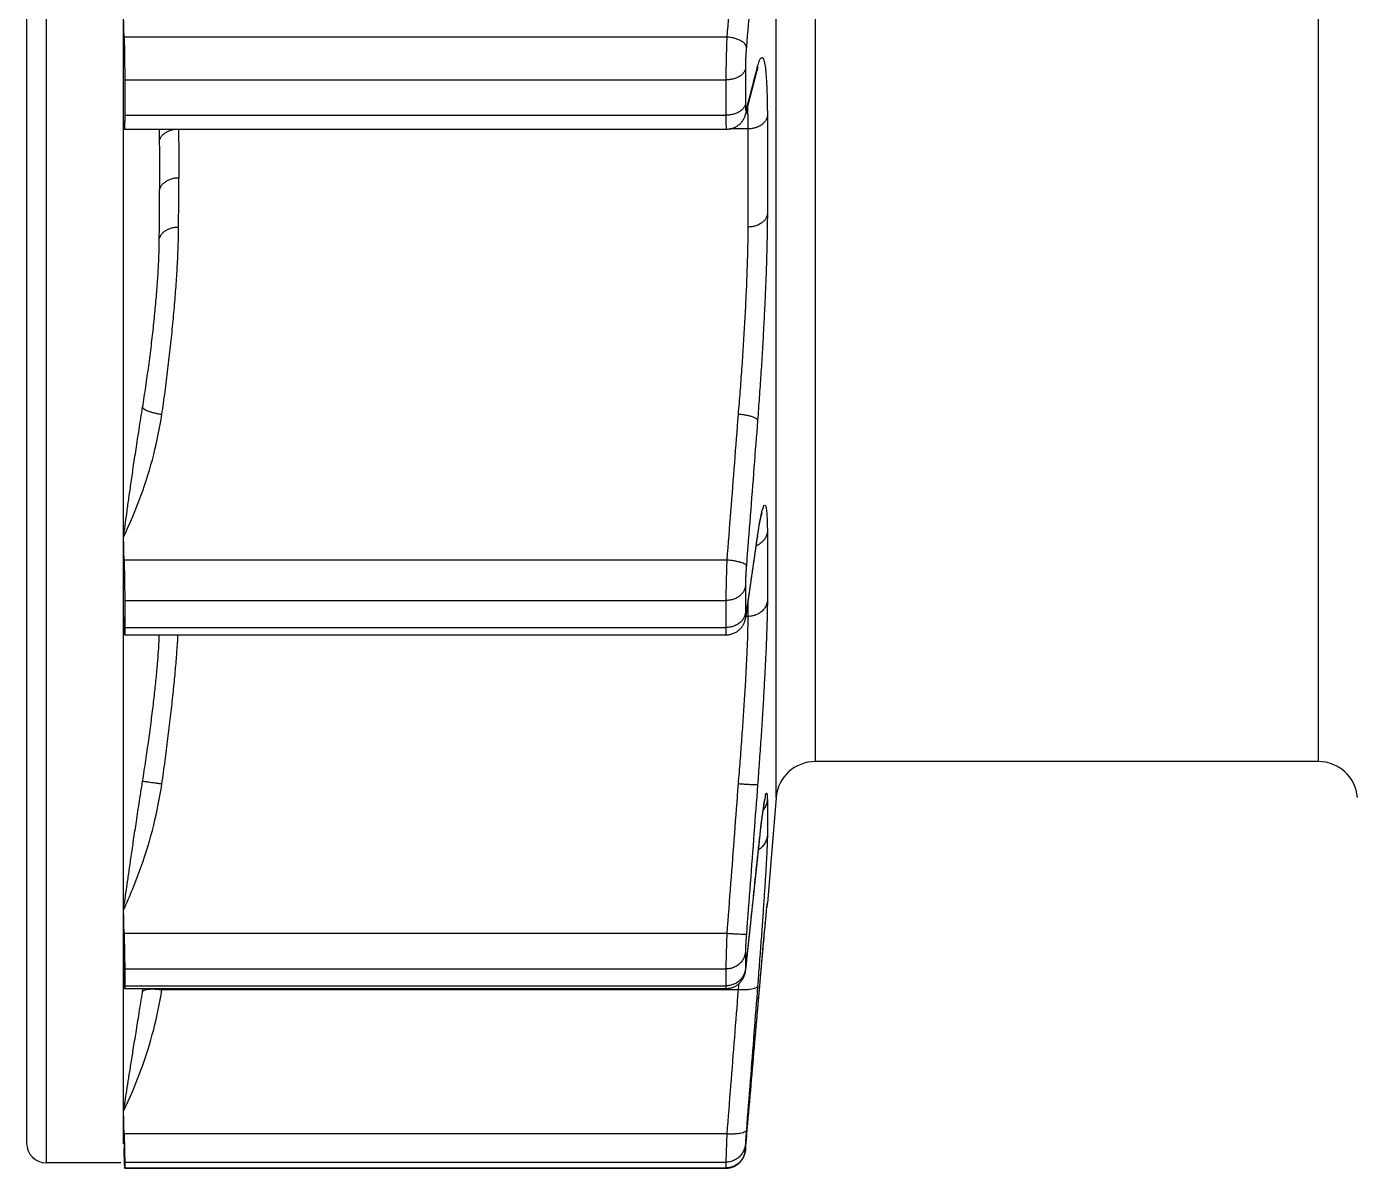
# Model space of a CAD drawing. Extents: x 21 to 383, y 33 to 269.
# Drawn here: x 309.6 to 343.5, y 116.03 to 145.12 of the extents above; entities that cross this region are included whole.
import ezdxf

# ---------------------------------------------------------------- set-up
doc = ezdxf.new("R2010")
doc.units = 0
doc.header["$MEASUREMENT"] = 0
doc.layers.get('0').update_dxf_attribs({"linetype": 'CONTINUOUS'})

msp = doc.modelspace()

# ---------------------------------------------------------------- linework, layer by layer
at = {"color": 7, "linetype": 'Continuous'}
for p, q in [((310.1, 267.677), (310.1, 116.177)), ((312.069, 116.66), (312.069, 267.7)), ((309.6, 267.177), (309.6, 116.677)), ((328.695, 125.484), (328.695, 258.896)), ((329.689, 257.981), (329.689, 126.399)), ((342.51, 126.399), (342.51, 257.981)), ((327.439, 144.858), (312.084, 144.858)), ((312.099, 143.767), (327.414, 143.767)), ((312.099, 143.767), (312.099, 142.866)), ((327.414, 143.767), (327.414, 142.866)), ((327.911, 144.056), (327.911, 143.16)), ((312.099, 142.866), (327.414, 142.866)), ((312.069, 142.726), (312.07, 142.726)), ((312.09, 142.51), (327.429, 142.51)), ((327.975, 142.516), (327.507, 142.516)), ((328.232, 132.187), (328.241, 132.246)), ((328.241, 132.246), (328.249, 132.301)), ((328.249, 132.301), (328.258, 132.354)), ((328.258, 132.354), (328.266, 132.403)), ((328.266, 132.403), (328.274, 132.449)), ((328.274, 132.449), (328.282, 132.492)), ((328.282, 132.492), (328.289, 132.531)), ((327.439, 131.533), (312.084, 131.533)), ((327.911, 130.871), (327.911, 130.188)), ((312.099, 130.503), (327.414, 130.503)), ((312.099, 130.503), (312.099, 129.816)), ((327.414, 130.503), (327.414, 129.816)), ((327.975, 130.095), (327.927, 130.095)), ((312.094, 129.63), (327.422, 129.63)), ((312.099, 129.816), (327.414, 129.816)), ((342.51, 126.399), (329.689, 126.399)), ((328.695, 125.484), (328.474, 122.791)), ((328.354, 125.073), (328.365, 125.152)), ((328.365, 125.152), (328.372, 125.205)), ((328.372, 125.205), (328.38, 125.253)), ((328.38, 125.253), (328.386, 125.297)), ((328.386, 125.297), (328.39, 125.323)), ((328.39, 125.323), (328.394, 125.347)), ((328.394, 125.347), (328.398, 125.369)), ((328.398, 125.369), (328.402, 125.389)), ((328.402, 125.389), (328.405, 125.406)), ((328.309, 124.724), (328.326, 124.863)), ((328.326, 124.863), (328.342, 124.986)), ((328.342, 124.986), (328.354, 125.073)), ((328.26, 124.29), (328.287, 124.538)), ((328.287, 124.538), (328.309, 124.724)), ((327.932, 121.186), (328.26, 124.29)), ((328.223, 123.952), (328.222, 123.938)), ((328.462, 122.703), (328.465, 122.735)), ((328.465, 122.735), (328.467, 122.75)), ((328.467, 122.75), (328.467, 122.756)), ((328.472, 122.791), (328.473, 122.791)), ((328.377, 121.794), (328.439, 122.466)), ((328.439, 122.466), (328.44, 122.481)), ((328.44, 122.481), (328.442, 122.496)), ((328.442, 122.496), (328.443, 122.51)), ((328.443, 122.51), (328.445, 122.53)), ((328.445, 122.53), (328.446, 122.544)), ((328.446, 122.544), (328.448, 122.562)), ((328.448, 122.562), (328.45, 122.586)), ((328.45, 122.586), (328.452, 122.608)), ((328.452, 122.608), (328.462, 122.703)), ((327.439, 122.019), (312.084, 122.019)), ((328.27, 120.591), (328.377, 121.794)), ((327.911, 121.54), (327.911, 121.112)), ((312.099, 121.115), (327.414, 121.115)), ((312.099, 121.115), (312.099, 120.685)), ((327.414, 121.115), (327.414, 120.685)), ((327.926, 121.134), (327.929, 121.159)), ((327.929, 121.159), (327.932, 121.186)), ((327.936, 121.228), (327.935, 121.214)), ((312.097, 120.618), (327.417, 120.618)), ((312.099, 120.685), (327.414, 120.685)), ((327.726, 120.587), (313.046, 120.587)), ((327.927, 116.648), (328.27, 120.591)), ((328.223, 120.05), (328.223, 120.047)), ((312.069, 116.66), (312.079, 116.715)), ((327.439, 116.914), (312.084, 116.914)), ((327.911, 116.647), (327.911, 116.502)), ((327.921, 116.581), (327.927, 116.648)), ((327.936, 116.747), (327.936, 116.745)), ((327.905, 116.449), (327.907, 116.458)), ((327.907, 116.456), (327.908, 116.462)), ((327.91, 116.477), (327.91, 116.482)), ((327.911, 116.483), (327.912, 116.491)), ((327.912, 116.491), (327.913, 116.499)), ((327.913, 116.499), (327.914, 116.507)), ((327.914, 116.507), (327.915, 116.521)), ((327.915, 116.521), (327.917, 116.543)), ((327.917, 116.543), (327.923, 116.597)), ((311.999, 116.177), (310.1, 116.177)), ((312.099, 116.194), (327.414, 116.194)), ((312.099, 116.194), (312.099, 116.047)), ((312.099, 116.047), (327.414, 116.047)), ((312.099, 116.04), (327.415, 116.04)), ((327.414, 116.194), (327.414, 116.047))]:
    msp.add_line(p, q, dxfattribs=at)
for points in [[(327.922, 142.904), (328.212, 144.019), (328.216, 144.033), (328.219, 144.046), (328.223, 144.058), (328.226, 144.068), (328.229, 144.076), (328.231, 144.084), (328.233, 144.089), (328.234, 144.093), (328.236, 144.096)], [(327.429, 142.51), (327.456, 142.511), (327.483, 142.513), (327.509, 142.516), (327.535, 142.521), (327.561, 142.528), (327.586, 142.535), (327.611, 142.544), (327.634, 142.554), (327.657, 142.565), (327.679, 142.577), (327.7, 142.59), (327.721, 142.604), (327.74, 142.618), (327.759, 142.634), (327.776, 142.65), (327.793, 142.666), (327.808, 142.683), (327.823, 142.701), (327.836, 142.719), (327.849, 142.737), (327.86, 142.755), (327.87, 142.773), (327.88, 142.791), (327.888, 142.809), (327.896, 142.827), (327.903, 142.844), (327.909, 142.86), (327.914, 142.876), (327.918, 142.89), (327.922, 142.904)], [(328.289, 132.531), (328.296, 132.567), (328.299, 132.584), (328.303, 132.6), (328.306, 132.615), (328.309, 132.629), (328.312, 132.643), (328.315, 132.655), (328.318, 132.667), (328.32, 132.678), (328.323, 132.688), (328.325, 132.697), (328.327, 132.705), (328.329, 132.712), (328.331, 132.719), (328.333, 132.724), (328.334, 132.729), (328.335, 132.732), (328.336, 132.734), (328.336, 132.735)], [(327.924, 130.078), (327.926, 130.09), (327.929, 130.102), (327.931, 130.115), (328.232, 132.187)], [(327.422, 129.63), (327.427, 129.63), (327.451, 129.631), (327.475, 129.632), (327.499, 129.636), (327.522, 129.64), (327.545, 129.645), (327.568, 129.651), (327.59, 129.659), (327.612, 129.667), (327.633, 129.676), (327.654, 129.687), (327.674, 129.698), (327.693, 129.709), (327.711, 129.722), (327.729, 129.735), (327.746, 129.749), (327.762, 129.763), (327.778, 129.778), (327.792, 129.794), (327.806, 129.809), (327.819, 129.825), (327.83, 129.841), (327.841, 129.857), (327.852, 129.873), (327.861, 129.89), (327.869, 129.906), (327.877, 129.922), (327.884, 129.937), (327.89, 129.953), (327.896, 129.967), (327.901, 129.981), (327.905, 129.995), (327.909, 130.008), (327.912, 130.021), (327.915, 130.032), (327.918, 130.044), (327.92, 130.055), (327.922, 130.067), (327.924, 130.078)], [(328.405, 125.406), (328.408, 125.422), (328.409, 125.428), (328.411, 125.435), (328.412, 125.44), (328.413, 125.445), (328.414, 125.45), (328.415, 125.453), (328.416, 125.457), (328.416, 125.459)], [(328.467, 122.757), (328.468, 122.76), (328.468, 122.76)], [(327.466, 120.62), (327.487, 120.623), (327.507, 120.626), (327.527, 120.63), (327.547, 120.635), (327.567, 120.641), (327.586, 120.647), (327.605, 120.655), (327.624, 120.662), (327.642, 120.671), (327.659, 120.68), (327.676, 120.69), (327.693, 120.701), (327.709, 120.712), (327.724, 120.723), (327.739, 120.736), (327.753, 120.748), (327.767, 120.761), (327.78, 120.774), (327.792, 120.787), (327.804, 120.801), (327.815, 120.815), (327.825, 120.829), (327.834, 120.843), (327.843, 120.857), (327.852, 120.871), (327.859, 120.885), (327.866, 120.899), (327.873, 120.913), (327.879, 120.927), (327.884, 120.941), (327.889, 120.954), (327.894, 120.967), (327.898, 120.98), (327.901, 120.992), (327.904, 121.003), (327.907, 121.014), (327.909, 121.025), (327.911, 121.035), (327.913, 121.044), (327.914, 121.053), (327.916, 121.063), (327.917, 121.072), (327.919, 121.081), (327.92, 121.091), (327.922, 121.101), (327.923, 121.112), (327.926, 121.134)], [(327.417, 120.618), (327.425, 120.618), (327.446, 120.619), (327.466, 120.62)], [(327.415, 116.04), (327.431, 116.041), (327.446, 116.041), (327.461, 116.042), (327.475, 116.044), (327.49, 116.046), (327.504, 116.048), (327.519, 116.051), (327.533, 116.054), (327.547, 116.058), (327.56, 116.062), (327.574, 116.066), (327.588, 116.071), (327.601, 116.076), (327.614, 116.082), (327.626, 116.087), (327.639, 116.094), (327.651, 116.1), (327.663, 116.107), (327.675, 116.114), (327.687, 116.121), (327.698, 116.129), (327.709, 116.136), (327.72, 116.144), (327.73, 116.153), (327.74, 116.161), (327.75, 116.17), (327.759, 116.179), (327.769, 116.188), (327.778, 116.197), (327.786, 116.206), (327.795, 116.216), (327.803, 116.226), (327.81, 116.235), (327.818, 116.245), (327.825, 116.255), (327.832, 116.265), (327.838, 116.276), (327.844, 116.286), (327.85, 116.296), (327.856, 116.306), (327.861, 116.317), (327.866, 116.327), (327.871, 116.338), (327.875, 116.348), (327.879, 116.358), (327.883, 116.368), (327.887, 116.378), (327.89, 116.388), (327.893, 116.398), (327.896, 116.407), (327.898, 116.416), (327.9, 116.425), (327.902, 116.434), (327.904, 116.442), (327.906, 116.451)], [(327.51, 116.049), (327.524, 116.052), (327.538, 116.056), (327.552, 116.06), (327.566, 116.064), (327.579, 116.068), (327.592, 116.073), (327.606, 116.078), (327.618, 116.084), (327.631, 116.09), (327.643, 116.096), (327.656, 116.102), (327.668, 116.109), (327.679, 116.116), (327.691, 116.124), (327.702, 116.131), (327.713, 116.139), (327.723, 116.147), (327.733, 116.155), (327.743, 116.164), (327.753, 116.173), (327.763, 116.182), (327.772, 116.191), (327.78, 116.2), (327.789, 116.209), (327.797, 116.219), (327.805, 116.229), (327.813, 116.238), (327.82, 116.248), (327.827, 116.258), (327.834, 116.268), (327.84, 116.279), (327.846, 116.289), (327.852, 116.299), (327.857, 116.309), (327.863, 116.32), (327.868, 116.33), (327.872, 116.341), (327.877, 116.351), (327.881, 116.361), (327.884, 116.371), (327.888, 116.381), (327.891, 116.391), (327.894, 116.4), (327.896, 116.41)], [(327.896, 116.41), (327.899, 116.419), (327.901, 116.428), (327.903, 116.436), (327.904, 116.444)], [(327.908, 116.464), (327.909, 116.469), (327.909, 116.474), (327.91, 116.478), (327.911, 116.486)], [(327.415, 116.04), (327.422, 116.04), (327.437, 116.041), (327.452, 116.042), (327.466, 116.043), (327.481, 116.045), (327.496, 116.047), (327.51, 116.049)]]:
    msp.add_lwpolyline(points, dxfattribs=at)
for centre, radius, start, end in [((329.689, 125.402), 0.997, 90, 175.2874), ((342.51, 125.402), 0.997, 4.7126, 90), ((327.977, 122.832), 0.499, 348.2751, 355.2874), ((310.1, 116.677), 0.5, 180, 270)]:
    msp.add_arc(centre, radius, start, end, dxfattribs=at)
for points, knots in [([(327.726, 148.237), (327.694, 147.864), (327.631, 147.114), (327.535, 145.988), (327.471, 145.235), (327.439, 144.858)], [0, 0, 0, 0, 1.125738, 2.256186, 3.391317, 3.391317, 3.391317, 3.391317]), ([(328.223, 147.981), (328.192, 147.617), (328.129, 146.877), (328.034, 145.75), (327.969, 144.988), (327.936, 144.602)], [0, 0, 0, 0, 1.097814, 2.227249, 3.391993, 3.391993, 3.391993, 3.391993]), ([(312.084, 144.858), (312.081, 144.947), (312.076, 145.125), (312.072, 145.302), (312.069, 145.39)], [0, 0, 0, 0, 0.2670832, 0.5323259, 0.5323259, 0.5323259, 0.5323259]), ([(312.084, 144.858), (312.085, 144.807), (312.088, 144.703), (312.091, 144.543), (312.094, 144.379), (312.096, 144.215), (312.098, 144.057), (312.099, 143.908), (312.099, 143.812), (312.099, 143.767)], [0, 0, 0, 0, 0.152869, 0.314271, 0.479737, 0.644695, 0.804589, 0.955001, 1.091782, 1.091782, 1.091782, 1.091782]), ([(327.439, 144.858), (327.437, 144.807), (327.433, 144.703), (327.428, 144.543), (327.423, 144.379), (327.419, 144.215), (327.417, 144.057), (327.415, 143.908), (327.414, 143.812), (327.414, 143.767)], [0, 0, 0, 0, 0.152987, 0.314472, 0.479989, 0.644965, 0.80485, 0.955239, 1.091991, 1.091991, 1.091991, 1.091991]), ([(327.936, 144.602), (327.935, 144.619), (327.922, 144.658), (327.881, 144.708), (327.82, 144.753), (327.741, 144.793), (327.649, 144.825), (327.547, 144.847), (327.475, 144.856), (327.439, 144.858)], [0, 0, 0, 0, 0.0534642, 0.116612, 0.1923524, 0.2805171, 0.3790564, 0.4847896, 0.5938877, 0.5938877, 0.5938877, 0.5938877]), ([(327.936, 144.602), (327.934, 144.572), (327.929, 144.51), (327.923, 144.416), (327.918, 144.321), (327.914, 144.227), (327.912, 144.139), (327.911, 144.082), (327.911, 144.056)], [0, 0, 0, 0, 0.0897503, 0.1851652, 0.2821167, 0.3770542, 0.4665218, 0.5467107, 0.5467107, 0.5467107, 0.5467107]), ([(328.223, 144.105), (328.235, 144.151), (328.261, 144.224), (328.285, 144.312), (328.349, 144.35), (328.384, 144.27), (328.406, 144.177), (328.429, 144.011), (328.447, 143.797), (328.46, 143.526), (328.469, 143.205), (328.471, 142.974), (328.472, 142.85)], [0, 0, 0, 0, 0.145316, 0.231911, 0.271279, 0.325527, 0.431695, 0.593462, 0.810645, 1.081782, 1.404825, 1.775023, 1.775023, 1.775023, 1.775023]), ([(327.911, 144.056), (327.908, 144.033), (327.894, 143.987), (327.851, 143.924), (327.789, 143.87), (327.71, 143.825), (327.619, 143.792), (327.519, 143.771), (327.45, 143.767), (327.414, 143.767)], [0, 0, 0, 0, 0.0685727, 0.1426832, 0.2245323, 0.3145759, 0.4118754, 0.5145158, 0.619973, 0.619973, 0.619973, 0.619973]), ([(327.936, 143.003), (327.969, 143.129), (328.034, 143.378), (328.119, 143.705), (328.172, 143.907), (328.192, 143.987)], [0, 0, 0, 0, 0.390916, 0.76992, 1.01665, 1.01665, 1.01665, 1.01665]), ([(327.911, 143.16), (327.908, 143.137), (327.894, 143.09), (327.851, 143.026), (327.789, 142.971), (327.71, 142.925), (327.619, 142.891), (327.519, 142.87), (327.45, 142.866), (327.414, 142.866)], [0, 0, 0, 0, 0.0697427, 0.1448062, 0.227337, 0.3178071, 0.4153279, 0.5180488, 0.6235151, 0.6235151, 0.6235151, 0.6235151]), ([(327.911, 143.16), (327.911, 143.137), (327.912, 143.098), (327.912, 143.043), (327.919, 143.012), (327.917, 142.983), (327.935, 142.984), (327.934, 142.997), (327.936, 143.003)], [0, 0, 0, 0, 0.0674116, 0.1206511, 0.1573876, 0.1766121, 0.1827171, 0.2027634, 0.2027634, 0.2027634, 0.2027634]), ([(312.099, 142.866), (312.099, 142.826), (312.099, 142.754), (312.097, 142.662), (312.098, 142.58), (312.091, 142.552), (312.096, 142.506), (312.091, 142.511)], [0, 0, 0, 0, 0.117614, 0.2142549, 0.2872623, 0.33464, 0.355182, 0.355182, 0.355182, 0.355182]), ([(327.414, 142.866), (327.414, 142.826), (327.414, 142.754), (327.417, 142.662), (327.417, 142.581), (327.425, 142.55), (327.422, 142.507), (327.428, 142.511), (327.428, 142.511)], [0, 0, 0, 0, 0.117589, 0.2142285, 0.2872703, 0.3347501, 0.3556252, 0.3561692, 0.3561692, 0.3561692, 0.3561692]), ([(328.472, 142.85), (328.469, 142.824), (328.455, 142.772), (328.412, 142.7), (328.35, 142.637), (328.271, 142.585), (328.18, 142.546), (328.08, 142.522), (328.01, 142.516), (327.975, 142.516)], [0, 0, 0, 0, 0.0783521, 0.1605665, 0.2483315, 0.3421471, 0.4414422, 0.5448278, 0.650378, 0.650378, 0.650378, 0.650378]), ([(328.472, 142.85), (328.472, 142.573), (328.474, 142.017), (328.474, 141.184), (328.472, 140.628), (328.472, 140.351)], [0, 0, 0, 0, 0.833104, 1.666549, 2.499635, 2.499635, 2.499635, 2.499635]), ([(312.069, 142.726), (312.072, 142.697), (312.076, 142.639), (312.081, 142.581), (312.084, 142.552)], [0, 0, 0, 0, 0.0867724, 0.174146, 0.174146, 0.174146, 0.174146]), ([(312.091, 142.511), (312.089, 142.512), (312.084, 142.527), (312.085, 142.541), (312.084, 142.552)], [0, 0, 0, 0, 0.00796468, 0.04273501, 0.04273501, 0.04273501, 0.04273501]), ([(312.98, 142.213), (312.986, 142.238), (313.005, 142.286), (313.051, 142.351), (313.114, 142.408), (313.191, 142.455), (313.278, 142.49), (313.344, 142.504), (313.379, 142.51), (313.383, 142.51)], [0, 0, 0, 0, 0.074841, 0.1537748, 0.2378656, 0.3272571, 0.421302, 0.5187571, 0.5292644, 0.5292644, 0.5292644, 0.5292644]), ([(313.472, 142.51), (313.472, 142.373), (313.474, 142.098), (313.475, 141.683), (313.476, 141.406), (313.476, 141.267)], [0, 0, 0, 0, 0.410212, 0.826571, 1.242861, 1.242861, 1.242861, 1.242861]), ([(327.975, 142.516), (327.976, 142.239), (327.977, 141.683), (327.977, 140.851), (327.976, 140.296), (327.975, 140.018)], [0, 0, 0, 0, 0.832732, 1.665431, 2.49816, 2.49816, 2.49816, 2.49816]), ([(312.98, 142.213), (312.981, 142.075), (312.983, 141.798), (312.984, 141.382), (312.984, 141.105), (312.984, 140.966)], [0, 0, 0, 0, 0.415813, 0.831691, 1.247549, 1.247549, 1.247549, 1.247549]), ([(313.476, 141.267), (313.443, 141.267), (313.377, 141.262), (313.282, 141.241), (313.195, 141.207), (313.118, 141.16), (313.055, 141.103), (313.009, 141.038), (312.99, 140.99), (312.984, 140.966)], [0, 0, 0, 0, 0.0989106, 0.1960236, 0.290139, 0.3801387, 0.4642852, 0.5427843, 0.6173419, 0.6173419, 0.6173419, 0.6173419]), ([(313.472, 140.018), (313.472, 140.157), (313.474, 140.434), (313.475, 140.851), (313.476, 141.128), (313.476, 141.267)], [0, 0, 0, 0, 0.416438, 0.832797, 1.249087, 1.249087, 1.249087, 1.249087]), ([(312.98, 139.718), (312.981, 139.857), (312.983, 140.134), (312.984, 140.55), (312.984, 140.827), (312.984, 140.966)], [0, 0, 0, 0, 0.415836, 0.831728, 1.247591, 1.247591, 1.247591, 1.247591]), ([(328.472, 140.351), (328.469, 140.325), (328.455, 140.272), (328.412, 140.2), (328.35, 140.137), (328.271, 140.085), (328.18, 140.047), (328.08, 140.023), (328.01, 140.018), (327.975, 140.018)], [0, 0, 0, 0, 0.0782953, 0.1604038, 0.2480387, 0.3417257, 0.4409143, 0.5442303, 0.6497565, 0.6497565, 0.6497565, 0.6497565]), ([(328.472, 140.351), (328.471, 140.213), (328.468, 139.924), (328.459, 139.472), (328.444, 138.988), (328.425, 138.476), (328.401, 137.941), (328.373, 137.39), (328.341, 136.825), (328.305, 136.252), (328.266, 135.676), (328.238, 135.291), (328.223, 135.099)], [0, 0, 0, 0, 0.413862, 0.867593, 1.354111, 1.868354, 2.404886, 2.95879, 3.525541, 4.100701, 4.680622, 5.258521, 5.258521, 5.258521, 5.258521]), ([(312.555, 135.426), (312.583, 135.601), (312.637, 135.951), (312.711, 136.476), (312.778, 136.996), (312.836, 137.505), (312.885, 137.999), (312.925, 138.471), (312.954, 138.916), (312.974, 139.329), (312.98, 139.593), (312.98, 139.718)], [0, 0, 0, 0, 0.531754, 1.063716, 1.589528, 2.103891, 2.601637, 3.077423, 3.525685, 3.940751, 4.317055, 4.317055, 4.317055, 4.317055]), ([(312.98, 139.718), (312.986, 139.743), (313.005, 139.791), (313.051, 139.856), (313.114, 139.912), (313.191, 139.958), (313.278, 139.993), (313.373, 140.013), (313.438, 140.018), (313.472, 140.018)], [0, 0, 0, 0, 0.0746869, 0.153392, 0.2372245, 0.3263703, 0.4202159, 0.5175421, 0.6167305, 0.6167305, 0.6167305, 0.6167305]), ([(313.046, 135.245), (313.074, 135.437), (313.128, 135.822), (313.201, 136.401), (313.268, 136.979), (313.326, 137.548), (313.376, 138.1), (313.416, 138.628), (313.446, 139.125), (313.465, 139.585), (313.471, 139.878), (313.472, 140.018)], [0, 0, 0, 0, 0.580244, 1.16693, 1.751407, 2.325777, 2.882435, 3.414165, 3.914204, 4.376304, 4.794773, 4.794773, 4.794773, 4.794773]), ([(327.975, 140.018), (327.974, 139.878), (327.971, 139.583), (327.959, 139.122), (327.942, 138.624), (327.918, 138.095), (327.889, 137.542), (327.855, 136.974), (327.816, 136.397), (327.773, 135.82), (327.742, 135.436), (327.726, 135.245)], [0, 0, 0, 0, 0.420042, 0.883605, 1.38459, 1.916331, 2.471799, 3.043601, 3.624205, 4.20571, 4.780243, 4.780243, 4.780243, 4.780243]), ([(312.069, 132.118), (312.082, 132.214), (312.109, 132.418), (312.153, 132.739), (312.202, 133.092), (312.258, 133.48), (312.319, 133.904), (312.389, 134.37), (312.468, 134.882), (312.525, 135.239), (312.555, 135.426)], [0, 0, 0, 0, 0.292821, 0.617117, 0.972633, 1.36236, 1.789935, 2.25949, 2.7756, 3.343879, 3.343879, 3.343879, 3.343879]), ([(312.555, 135.426), (312.558, 135.417), (312.573, 135.398), (312.606, 135.374), (312.653, 135.35), (312.714, 135.325), (312.787, 135.301), (312.868, 135.28), (312.955, 135.26), (313.016, 135.25), (313.046, 135.245)], [0, 0, 0, 0, 0.0279133, 0.0683779, 0.1222294, 0.1885032, 0.2653639, 0.3504307, 0.4409553, 0.5339606, 0.5339606, 0.5339606, 0.5339606]), ([(312.069, 132.118), (312.233, 132.462), (312.525, 133.151), (312.851, 134.2), (312.991, 134.902), (313.046, 135.245)], [0, 0, 0, 0, 1.1432, 2.243572, 3.287336, 3.287336, 3.287336, 3.287336]), ([(327.726, 135.245), (327.694, 134.834), (327.631, 134.011), (327.535, 132.774), (327.471, 131.947), (327.439, 131.533)], [0, 0, 0, 0, 1.235977, 2.477118, 3.7234, 3.7234, 3.7234, 3.7234]), ([(328.223, 135.099), (328.221, 135.109), (328.204, 135.131), (328.164, 135.155), (328.104, 135.179), (328.026, 135.201), (327.934, 135.221), (327.833, 135.236), (327.762, 135.243), (327.726, 135.245)], [0, 0, 0, 0, 0.0301891, 0.0769121, 0.1419497, 0.2235821, 0.3185737, 0.4227908, 0.5315507, 0.5315507, 0.5315507, 0.5315507]), ([(328.223, 135.099), (328.192, 134.699), (328.129, 133.886), (328.034, 132.648), (327.969, 131.811), (327.936, 131.386)], [0, 0, 0, 0, 1.205343, 2.445285, 3.723923, 3.723923, 3.723923, 3.723923]), ([(328.305, 132.635), (328.316, 132.688), (328.336, 132.782), (328.362, 132.865), (328.394, 132.948), (328.443, 132.9), (328.442, 132.817), (328.464, 132.681), (328.468, 132.486), (328.471, 132.338), (328.472, 132.255)], [0, 0, 0, 0, 0.162373, 0.266822, 0.315953, 0.346347, 0.426767, 0.56434, 0.759226, 1.008913, 1.008913, 1.008913, 1.008913]), ([(328.223, 132.142), (328.236, 132.234), (328.261, 132.399), (328.29, 132.563), (328.305, 132.635)], [0, 0, 0, 0, 0.2792643, 0.5004277, 0.5004277, 0.5004277, 0.5004277]), ([(328.472, 132.255), (328.469, 132.224), (328.455, 132.162), (328.413, 132.076), (328.351, 132), (328.275, 131.939), (328.218, 131.908), (328.189, 131.896)], [0, 0, 0, 0, 0.0932401, 0.1881209, 0.2854377, 0.3855124, 0.4784141, 0.4784141, 0.4784141, 0.4784141]), ([(328.472, 132.255), (328.472, 132.06), (328.474, 131.669), (328.474, 131.082), (328.472, 130.691), (328.472, 130.496)], [0, 0, 0, 0, 0.586285, 1.172827, 1.759134, 1.759134, 1.759134, 1.759134]), ([(312.084, 131.533), (312.081, 131.631), (312.076, 131.826), (312.072, 132.02), (312.069, 132.118)], [0, 0, 0, 0, 0.293398, 0.5847741, 0.5847741, 0.5847741, 0.5847741]), ([(327.936, 130.167), (327.969, 130.393), (328.034, 130.838), (328.128, 131.484), (328.188, 131.904), (328.217, 132.105)], [0, 0, 0, 0, 0.68528, 1.349774, 1.958064, 1.958064, 1.958064, 1.958064]), ([(312.084, 131.533), (312.085, 131.478), (312.087, 131.368), (312.091, 131.204), (312.094, 131.043), (312.096, 130.888), (312.098, 130.746), (312.099, 130.619), (312.099, 130.539), (312.099, 130.503)], [0, 0, 0, 0, 0.164065, 0.329875, 0.492843, 0.648465, 0.792443, 0.9208, 1.029997, 1.029997, 1.029997, 1.029997]), ([(327.439, 131.533), (327.437, 131.478), (327.433, 131.368), (327.428, 131.204), (327.423, 131.043), (327.419, 130.888), (327.417, 130.746), (327.415, 130.619), (327.414, 130.539), (327.414, 130.503)], [0, 0, 0, 0, 0.164179, 0.330071, 0.493087, 0.648725, 0.792695, 0.921032, 1.030205, 1.030205, 1.030205, 1.030205]), ([(327.936, 131.386), (327.935, 131.396), (327.918, 131.418), (327.877, 131.442), (327.817, 131.467), (327.74, 131.489), (327.648, 131.508), (327.546, 131.523), (327.475, 131.53), (327.439, 131.533)], [0, 0, 0, 0, 0.0301417, 0.0768221, 0.141857, 0.2235295, 0.3185974, 0.4229154, 0.531787, 0.531787, 0.531787, 0.531787]), ([(327.936, 131.386), (327.934, 131.354), (327.929, 131.29), (327.923, 131.195), (327.918, 131.102), (327.914, 131.016), (327.912, 130.94), (327.911, 130.893), (327.911, 130.871)], [0, 0, 0, 0, 0.0959269, 0.1929051, 0.2867122, 0.3739228, 0.4513615, 0.5157697, 0.5157697, 0.5157697, 0.5157697]), ([(327.911, 130.871), (327.908, 130.843), (327.895, 130.785), (327.852, 130.706), (327.79, 130.636), (327.712, 130.578), (327.62, 130.536), (327.52, 130.509), (327.45, 130.503), (327.414, 130.503)], [0, 0, 0, 0, 0.0859412, 0.1745389, 0.2670471, 0.3639198, 0.4648255, 0.5687898, 0.6743954, 0.6743954, 0.6743954, 0.6743954]), ([(328.472, 130.496), (328.469, 130.465), (328.455, 130.403), (328.413, 130.317), (328.351, 130.241), (328.273, 130.178), (328.181, 130.131), (328.091, 130.105), (328.033, 130.098), (328.01, 130.097)], [0, 0, 0, 0, 0.0931998, 0.188003, 0.2852208, 0.3851936, 0.4877636, 0.5923378, 0.662784, 0.662784, 0.662784, 0.662784]), ([(328.472, 130.496), (328.471, 130.395), (328.468, 130.177), (328.459, 129.827), (328.444, 129.433), (328.425, 128.998), (328.401, 128.529), (328.373, 128.029), (328.341, 127.502), (328.305, 126.952), (328.265, 126.383), (328.237, 125.999), (328.223, 125.804)], [0, 0, 0, 0, 0.302146, 0.654092, 1.050305, 1.486521, 1.958029, 2.460462, 2.989762, 3.541956, 4.113868, 4.699241, 4.699241, 4.699241, 4.699241]), ([(312.069, 130.085), (312.072, 130.033), (312.076, 129.93), (312.081, 129.826), (312.084, 129.774)], [0, 0, 0, 0, 0.1551563, 0.3113872, 0.3113872, 0.3113872, 0.3113872]), ([(327.911, 130.188), (327.908, 130.159), (327.895, 130.101), (327.852, 130.021), (327.79, 129.95), (327.712, 129.892), (327.62, 129.848), (327.52, 129.822), (327.45, 129.816), (327.414, 129.816)], [0, 0, 0, 0, 0.086848, 0.176219, 0.2693117, 0.3665684, 0.4676807, 0.571722, 0.6773365, 0.6773365, 0.6773365, 0.6773365]), ([(327.975, 130.095), (327.974, 129.993), (327.97, 129.769), (327.959, 129.408), (327.941, 128.998), (327.918, 128.542), (327.889, 128.049), (327.854, 127.524), (327.815, 126.974), (327.773, 126.407), (327.742, 126.024), (327.726, 125.831)], [0, 0, 0, 0, 0.307829, 0.6706, 1.083571, 1.541267, 2.037654, 2.566145, 3.119804, 3.691124, 4.272391, 4.272391, 4.272391, 4.272391]), ([(327.911, 130.188), (327.911, 130.172), (327.911, 130.142), (327.913, 130.119), (327.916, 130.091), (327.928, 130.107), (327.928, 130.125), (327.932, 130.142), (327.933, 130.151)], [0, 0, 0, 0, 0.0481932, 0.0796749, 0.0933039, 0.1008399, 0.1258661, 0.1521652, 0.1521652, 0.1521652, 0.1521652]), ([(312.094, 129.63), (312.089, 129.625), (312.094, 129.674), (312.085, 129.701), (312.085, 129.749), (312.084, 129.774)], [0, 0, 0, 0, 0.0216154, 0.0699121, 0.1438166, 0.1438166, 0.1438166, 0.1438166]), ([(312.099, 129.816), (312.099, 129.787), (312.1, 129.739), (312.097, 129.679), (312.099, 129.646), (312.095, 129.632), (312.094, 129.631), (312.094, 129.63)], [0, 0, 0, 0, 0.0848681, 0.1449807, 0.1787033, 0.1854493, 0.1857301, 0.1857301, 0.1857301, 0.1857301]), ([(312.555, 125.899), (312.583, 126.076), (312.636, 126.425), (312.71, 126.94), (312.777, 127.436), (312.835, 127.906), (312.884, 128.346), (312.924, 128.753), (312.954, 129.12), (312.971, 129.408), (312.977, 129.573), (312.979, 129.63)], [0, 0, 0, 0, 0.537795, 1.060272, 1.561596, 2.037015, 2.481922, 2.891602, 3.261254, 3.58616, 3.757083, 3.757083, 3.757083, 3.757083]), ([(313.046, 125.831), (313.074, 126.025), (313.127, 126.409), (313.2, 126.978), (313.267, 127.529), (313.325, 128.054), (313.375, 128.547), (313.415, 129.001), (313.441, 129.358), (313.453, 129.562), (313.456, 129.63)], [0, 0, 0, 0, 0.586931, 1.163359, 1.720809, 2.251811, 2.749401, 3.207199, 3.619457, 3.821679, 3.821679, 3.821679, 3.821679]), ([(327.414, 129.816), (327.414, 129.787), (327.414, 129.739), (327.418, 129.68), (327.415, 129.645), (327.421, 129.632), (327.423, 129.631)], [0, 0, 0, 0, 0.0848517, 0.1449761, 0.1787747, 0.1859871, 0.1859871, 0.1859871, 0.1859871]), ([(312.069, 122.619), (312.082, 122.712), (312.11, 122.908), (312.153, 123.218), (312.203, 123.562), (312.258, 123.942), (312.32, 124.362), (312.389, 124.827), (312.468, 125.345), (312.525, 125.707), (312.555, 125.899)], [0, 0, 0, 0, 0.281042, 0.594273, 0.940092, 1.322164, 1.744993, 2.213844, 2.734754, 3.315209, 3.315209, 3.315209, 3.315209]), ([(312.069, 122.619), (312.233, 122.973), (312.525, 123.682), (312.851, 124.758), (312.991, 125.479), (313.046, 125.831)], [0, 0, 0, 0, 1.169393, 2.296831, 3.367573, 3.367573, 3.367573, 3.367573]), ([(312.555, 125.899), (312.56, 125.899), (312.576, 125.897), (312.608, 125.895), (312.655, 125.889), (312.715, 125.88), (312.787, 125.87), (312.868, 125.858), (312.956, 125.845), (313.016, 125.836), (313.046, 125.831)], [0, 0, 0, 0, 0.0153494, 0.047458, 0.0952517, 0.1570743, 0.2307734, 0.3137803, 0.4032, 0.4959135, 0.4959135, 0.4959135, 0.4959135]), ([(327.726, 125.831), (327.694, 125.409), (327.631, 124.564), (327.535, 123.293), (327.471, 122.444), (327.439, 122.019)], [0, 0, 0, 0, 1.269048, 2.543398, 3.823021, 3.823021, 3.823021, 3.823021]), ([(328.223, 125.804), (328.218, 125.802), (328.199, 125.804), (328.162, 125.803), (328.102, 125.807), (328.025, 125.811), (327.934, 125.816), (327.832, 125.823), (327.762, 125.828), (327.726, 125.831)], [0, 0, 0, 0, 0.0156858, 0.0544282, 0.1144475, 0.1928796, 0.2859683, 0.3892512, 0.4977758, 0.4977758, 0.4977758, 0.4977758]), ([(328.223, 125.804), (328.192, 125.393), (328.129, 124.558), (328.034, 123.287), (327.969, 122.428), (327.936, 121.991)], [0, 0, 0, 0, 1.237364, 2.510443, 3.823357, 3.823357, 3.823357, 3.823357]), ([(328.401, 125.399), (328.411, 125.44), (328.429, 125.497), (328.424, 125.58), (328.474, 125.602), (328.461, 125.501), (328.471, 125.464), (328.472, 125.426)], [0, 0, 0, 0, 0.1256414, 0.1934523, 0.2088392, 0.2638155, 0.3773055, 0.3773055, 0.3773055, 0.3773055]), ([(328.223, 123.952), (328.237, 124.084), (328.263, 124.331), (328.303, 124.674), (328.337, 124.965), (328.372, 125.2), (328.387, 125.34), (328.401, 125.399)], [0, 0, 0, 0, 0.398008, 0.744744, 1.037638, 1.275998, 1.458596, 1.458596, 1.458596, 1.458596]), ([(328.467, 125.392), (328.464, 125.369), (328.451, 125.313), (328.417, 125.237), (328.383, 125.187), (328.367, 125.167)], [0, 0, 0, 0, 0.0685195, 0.1715473, 0.2481521, 0.2481521, 0.2481521, 0.2481521]), ([(328.472, 125.426), (328.472, 125.325), (328.474, 125.123), (328.474, 124.82), (328.472, 124.618), (328.472, 124.518)], [0, 0, 0, 0, 0.3026631, 0.6054466, 0.9081039, 0.9081039, 0.9081039, 0.9081039]), ([(328.472, 124.518), (328.471, 124.46), (328.467, 124.327), (328.458, 124.101), (328.444, 123.821), (328.424, 123.492), (328.4, 123.117), (328.372, 122.699), (328.34, 122.243), (328.304, 121.75), (328.265, 121.225), (328.237, 120.865), (328.223, 120.68)], [0, 0, 0, 0, 0.171458, 0.399551, 0.680637, 1.011515, 1.388489, 1.808012, 2.266753, 2.761446, 3.289595, 3.84586, 3.84586, 3.84586, 3.84586]), ([(328.472, 124.518), (328.469, 124.484), (328.455, 124.416), (328.414, 124.321), (328.352, 124.236), (328.292, 124.182), (328.254, 124.157), (328.244, 124.151)], [0, 0, 0, 0, 0.1026017, 0.2055889, 0.3091707, 0.4134482, 0.4460793, 0.4460793, 0.4460793, 0.4460793]), ([(327.936, 121.228), (327.969, 121.54), (328.034, 122.154), (328.129, 123.057), (328.191, 123.649), (328.221, 123.938)], [0, 0, 0, 0, 0.940609, 1.852717, 2.725712, 2.725712, 2.725712, 2.725712]), ([(328.458, 122.672), (328.465, 122.701), (328.477, 122.727), (328.461, 122.791), (328.472, 122.791)], [0, 0, 0, 0, 0.0901388, 0.1203299, 0.1203299, 0.1203299, 0.1203299]), ([(312.084, 122.019), (312.081, 122.119), (312.076, 122.319), (312.072, 122.519), (312.069, 122.619)], [0, 0, 0, 0, 0.3012894, 0.6005027, 0.6005027, 0.6005027, 0.6005027]), ([(328.223, 120.05), (328.237, 120.213), (328.264, 120.527), (328.304, 120.975), (328.339, 121.379), (328.371, 121.736), (328.4, 122.045), (328.422, 122.302), (328.446, 122.504), (328.447, 122.624), (328.458, 122.672)], [0, 0, 0, 0, 0.49243, 0.943867, 1.35021, 1.709798, 2.020289, 2.279281, 2.484275, 2.632815, 2.632815, 2.632815, 2.632815]), ([(312.084, 122.019), (312.085, 121.964), (312.087, 121.856), (312.091, 121.697), (312.094, 121.549), (312.096, 121.413), (312.098, 121.295), (312.099, 121.198), (312.099, 121.14), (312.099, 121.115)], [0, 0, 0, 0, 0.1649571, 0.3247632, 0.4749966, 0.6115065, 0.7305231, 0.8287614, 0.9035135, 0.9035135, 0.9035135, 0.9035135]), ([(327.439, 122.019), (327.437, 121.964), (327.433, 121.856), (327.428, 121.697), (327.423, 121.548), (327.419, 121.413), (327.417, 121.295), (327.415, 121.198), (327.414, 121.14), (327.414, 121.115)], [0, 0, 0, 0, 0.1650707, 0.3249561, 0.4752363, 0.6117638, 0.7307767, 0.8290007, 0.9037364, 0.9037364, 0.9037364, 0.9037364]), ([(327.936, 121.991), (327.932, 121.989), (327.912, 121.992), (327.875, 121.99), (327.816, 121.994), (327.739, 121.998), (327.647, 122.004), (327.546, 122.011), (327.475, 122.016), (327.439, 122.019)], [0, 0, 0, 0, 0.0155437, 0.0541978, 0.1141846, 0.1926358, 0.2857866, 0.3891624, 0.4977964, 0.4977964, 0.4977964, 0.4977964]), ([(327.936, 121.991), (327.934, 121.959), (327.929, 121.897), (327.923, 121.806), (327.918, 121.722), (327.914, 121.649), (327.912, 121.59), (327.911, 121.554), (327.911, 121.54)], [0, 0, 0, 0, 0.0961088, 0.1885814, 0.273368, 0.3473846, 0.4079354, 0.4525175, 0.4525175, 0.4525175, 0.4525175]), ([(327.911, 121.54), (327.908, 121.507), (327.895, 121.442), (327.853, 121.351), (327.791, 121.27), (327.713, 121.203), (327.621, 121.153), (327.52, 121.122), (327.45, 121.115), (327.414, 121.115)], [0, 0, 0, 0, 0.0983669, 0.19767, 0.2983861, 0.4007268, 0.504611, 0.609692, 0.715424, 0.715424, 0.715424, 0.715424]), ([(312.069, 121.346), (312.072, 121.275), (312.076, 121.132), (312.081, 120.989), (312.084, 120.917)], [0, 0, 0, 0, 0.2138866, 0.4292545, 0.4292545, 0.4292545, 0.4292545]), ([(327.911, 121.112), (327.908, 121.079), (327.895, 121.013), (327.853, 120.922), (327.791, 120.84), (327.713, 120.773), (327.621, 120.723), (327.52, 120.692), (327.45, 120.685), (327.414, 120.685)], [0, 0, 0, 0, 0.0989384, 0.1987389, 0.299842, 0.4024444, 0.5064732, 0.611609, 0.7173475, 0.7173475, 0.7173475, 0.7173475]), ([(327.911, 121.112), (327.911, 121.103), (327.91, 121.095), (327.915, 121.073), (327.92, 121.101), (327.922, 121.109), (327.923, 121.119)], [0, 0, 0, 0, 0.02595047, 0.03391657, 0.0456515, 0.07558006, 0.07558006, 0.07558006, 0.07558006]), ([(327.923, 121.119), (327.925, 121.134), (327.929, 121.166), (327.933, 121.198), (327.935, 121.214)], [0, 0, 0, 0, 0.04725105, 0.09556755, 0.09556755, 0.09556755, 0.09556755]), ([(312.098, 120.618), (312.098, 120.618), (312.097, 120.621), (312.095, 120.635), (312.093, 120.67), (312.09, 120.731), (312.087, 120.816), (312.085, 120.881), (312.084, 120.917)], [0, 0, 0, 0, 0.0002995, 0.0082381, 0.0433958, 0.1049094, 0.1910941, 0.2995749, 0.2995749, 0.2995749, 0.2995749]), ([(312.069, 117.492), (312.233, 117.832), (312.525, 118.515), (312.85, 119.552), (312.991, 120.247), (313.046, 120.587)], [0, 0, 0, 0, 1.132816, 2.222445, 3.255493, 3.255493, 3.255493, 3.255493]), ([(312.069, 117.492), (312.082, 117.575), (312.11, 117.751), (312.154, 118.031), (312.203, 118.344), (312.258, 118.692), (312.32, 119.081), (312.39, 119.517), (312.469, 120.008), (312.525, 120.353), (312.555, 120.537)], [0, 0, 0, 0, 0.25198, 0.534888, 0.849751, 1.200687, 1.592795, 2.032152, 2.525895, 3.082932, 3.082932, 3.082932, 3.082932]), ([(312.099, 120.685), (312.099, 120.669), (312.095, 120.661), (312.102, 120.613), (312.098, 120.618)], [0, 0, 0, 0, 0.04679008, 0.06686305, 0.06686305, 0.06686305, 0.06686305]), ([(312.555, 120.537), (312.558, 120.545), (312.572, 120.563), (312.606, 120.581), (312.654, 120.594), (312.715, 120.603), (312.787, 120.607), (312.868, 120.605), (312.956, 120.599), (313.016, 120.591), (313.046, 120.587)], [0, 0, 0, 0, 0.0271307, 0.0641299, 0.113678, 0.1756783, 0.2487802, 0.3309205, 0.4195731, 0.5119132, 0.5119132, 0.5119132, 0.5119132]), ([(327.414, 120.685), (327.414, 120.669), (327.419, 120.661), (327.412, 120.613), (327.417, 120.618)], [0, 0, 0, 0, 0.04678408, 0.06674883, 0.06674883, 0.06674883, 0.06674883]), ([(327.726, 120.587), (327.694, 120.18), (327.631, 119.366), (327.535, 118.141), (327.471, 117.324), (327.439, 116.914)], [0, 0, 0, 0, 1.222832, 2.450775, 3.683801, 3.683801, 3.683801, 3.683801]), ([(328.223, 120.68), (328.221, 120.67), (328.206, 120.646), (328.164, 120.624), (328.104, 120.604), (328.026, 120.591), (327.934, 120.583), (327.832, 120.581), (327.762, 120.584), (327.726, 120.587)], [0, 0, 0, 0, 0.0320175, 0.0779325, 0.1412043, 0.2208986, 0.3142079, 0.417276, 0.5256136, 0.5256136, 0.5256136, 0.5256136]), ([(328.223, 120.68), (328.192, 120.284), (328.129, 119.48), (328.034, 118.256), (327.969, 117.428), (327.936, 117.007)], [0, 0, 0, 0, 1.192297, 2.418939, 3.68393, 3.68393, 3.68393, 3.68393]), ([(327.936, 116.747), (327.969, 117.125), (328.034, 117.87), (328.129, 118.971), (328.192, 119.693), (328.223, 120.05)], [0, 0, 0, 0, 1.138211, 2.241948, 3.314571, 3.314571, 3.314571, 3.314571]), ([(312.084, 116.914), (312.081, 117.011), (312.076, 117.203), (312.072, 117.396), (312.069, 117.492)], [0, 0, 0, 0, 0.2902608, 0.5785214, 0.5785214, 0.5785214, 0.5785214]), ([(312.069, 117.059), (312.072, 116.972), (312.075, 116.857), (312.078, 116.742), (312.079, 116.713)], [0, 0, 0, 0, 0.2592095, 0.3460116, 0.3460116, 0.3460116, 0.3460116]), ([(327.936, 117.007), (327.935, 116.997), (327.919, 116.973), (327.877, 116.951), (327.817, 116.932), (327.739, 116.918), (327.647, 116.91), (327.546, 116.908), (327.475, 116.911), (327.439, 116.914)], [0, 0, 0, 0, 0.031979, 0.0778304, 0.1410707, 0.2207776, 0.3141412, 0.4172959, 0.5257401, 0.5257401, 0.5257401, 0.5257401]), ([(327.936, 117.007), (327.934, 116.977), (327.929, 116.92), (327.923, 116.839), (327.918, 116.77), (327.915, 116.714), (327.912, 116.675), (327.911, 116.655), (327.911, 116.647)], [0, 0, 0, 0, 0.0902844, 0.1724697, 0.2429332, 0.2991262, 0.3390001, 0.3609598, 0.3609598, 0.3609598, 0.3609598]), ([(312.084, 116.914), (312.085, 116.862), (312.087, 116.762), (312.091, 116.62), (312.094, 116.493), (312.096, 116.385), (312.098, 116.3), (312.099, 116.238), (312.099, 116.206), (312.099, 116.194)], [0, 0, 0, 0, 0.1554902, 0.2992557, 0.4273192, 0.5361435, 0.6227245, 0.6846736, 0.7202845, 0.7202845, 0.7202845, 0.7202845]), ([(327.439, 116.914), (327.437, 116.862), (327.433, 116.762), (327.428, 116.62), (327.423, 116.493), (327.42, 116.385), (327.417, 116.3), (327.415, 116.238), (327.414, 116.206), (327.414, 116.194)], [0, 0, 0, 0, 0.1556039, 0.2994497, 0.427563, 0.5364112, 0.6229976, 0.6849426, 0.7205462, 0.7205462, 0.7205462, 0.7205462]), ([(327.911, 116.647), (327.908, 116.612), (327.895, 116.543), (327.853, 116.446), (327.792, 116.359), (327.713, 116.288), (327.622, 116.234), (327.52, 116.201), (327.45, 116.194), (327.414, 116.194)], [0, 0, 0, 0, 0.1049099, 0.2099306, 0.3151202, 0.4205064, 0.526082, 0.6318062, 0.7376119, 0.7376119, 0.7376119, 0.7376119]), ([(327.911, 116.502), (327.911, 116.497), (327.917, 116.534), (327.917, 116.551), (327.924, 116.61), (327.929, 116.672), (327.934, 116.721), (327.936, 116.747)], [0, 0, 0, 0, 0.0148597, 0.0497501, 0.1015074, 0.1682828, 0.2471119, 0.2471119, 0.2471119, 0.2471119]), ([(312.099, 116.041), (312.094, 116.035), (312.102, 116.085), (312.093, 116.113), (312.095, 116.197), (312.09, 116.29), (312.087, 116.409), (312.085, 116.493), (312.084, 116.539)], [0, 0, 0, 0, 0.0226333, 0.0713493, 0.145658, 0.2435099, 0.3622061, 0.498469, 0.498469, 0.498469, 0.498469]), ([(327.911, 116.502), (327.908, 116.467), (327.895, 116.397), (327.853, 116.3), (327.792, 116.213), (327.713, 116.142), (327.622, 116.088), (327.543, 116.062), (327.497, 116.054), (327.485, 116.052)], [0, 0, 0, 0, 0.1051051, 0.210297, 0.3156213, 0.4210999, 0.5267272, 0.6324712, 0.6677946, 0.6677946, 0.6677946, 0.6677946]), ([(312.099, 116.047), (312.099, 116.045), (312.099, 116.043), (312.099, 116.041), (312.099, 116.041)], [0, 0, 0, 0, 0.00578115, 0.00666154, 0.00666154, 0.00666154, 0.00666154]), ([(327.414, 116.047), (327.414, 116.045), (327.415, 116.043), (327.415, 116.041), (327.415, 116.041)], [0, 0, 0, 0, 0.005799592, 0.006640031, 0.006640031, 0.006640031, 0.006640031])]:
    msp.add_open_spline(points, degree=3, knots=knots, dxfattribs=at)
for points in [[(328.192, 143.987), (328.202, 144.025), (328.212, 144.062), (328.222, 144.1)], [(328.223, 144.105), (328.222, 144.072), (328.217, 144.039), (328.209, 144.007)], [(328.222, 144.1), (328.222, 144.101), (328.222, 144.103), (328.223, 144.105)], [(327.936, 143.003), (327.935, 142.97), (327.93, 142.936), (327.922, 142.904)], [(327.965, 143.068), (327.966, 143.045), (327.966, 143.022), (327.967, 142.999)], [(327.967, 142.999), (327.968, 142.962), (327.969, 142.924), (327.97, 142.887)], [(327.97, 142.887), (327.973, 142.763), (327.974, 142.64), (327.975, 142.516)], [(312.974, 142.51), (312.978, 142.411), (312.98, 142.312), (312.98, 142.213)], [(328.217, 132.105), (328.219, 132.117), (328.221, 132.129), (328.223, 132.142)], [(328.223, 132.142), (328.222, 132.129), (328.221, 132.117), (328.219, 132.104)], [(327.976, 130.426), (327.976, 130.327), (327.975, 130.227), (327.975, 130.128)], [(327.936, 130.167), (327.936, 130.154), (327.934, 130.141), (327.933, 130.128)], [(327.933, 130.151), (327.934, 130.156), (327.935, 130.162), (327.936, 130.167)], [(327.975, 130.128), (327.975, 130.117), (327.975, 130.106), (327.975, 130.095)], [(328.01, 130.097), (327.998, 130.096), (327.986, 130.095), (327.975, 130.095)], [(328.472, 125.426), (328.471, 125.414), (328.469, 125.403), (328.467, 125.392)], [(328.221, 123.938), (328.222, 123.943), (328.222, 123.947), (328.223, 123.952)], [(328.472, 122.791), (328.471, 122.779), (328.469, 122.767), (328.467, 122.755)], [(327.935, 121.214), (327.935, 121.218), (327.936, 121.223), (327.936, 121.228)], [(327.739, 120.735), (327.734, 120.686), (327.73, 120.636), (327.726, 120.587)], [(312.555, 120.537), (312.56, 120.564), (312.564, 120.591), (312.568, 120.618)], [(313.046, 120.587), (313.048, 120.597), (313.049, 120.607), (313.051, 120.618)], [(312.079, 116.713), (312.08, 116.684), (312.08, 116.655), (312.081, 116.626)], [(312.081, 116.626), (312.082, 116.597), (312.083, 116.568), (312.084, 116.539)], [(327.485, 116.052), (327.462, 116.049), (327.438, 116.047), (327.414, 116.047)]]:
    msp.add_open_spline(points, degree=3, dxfattribs=at)

doc.saveas('drawing.dxf')
